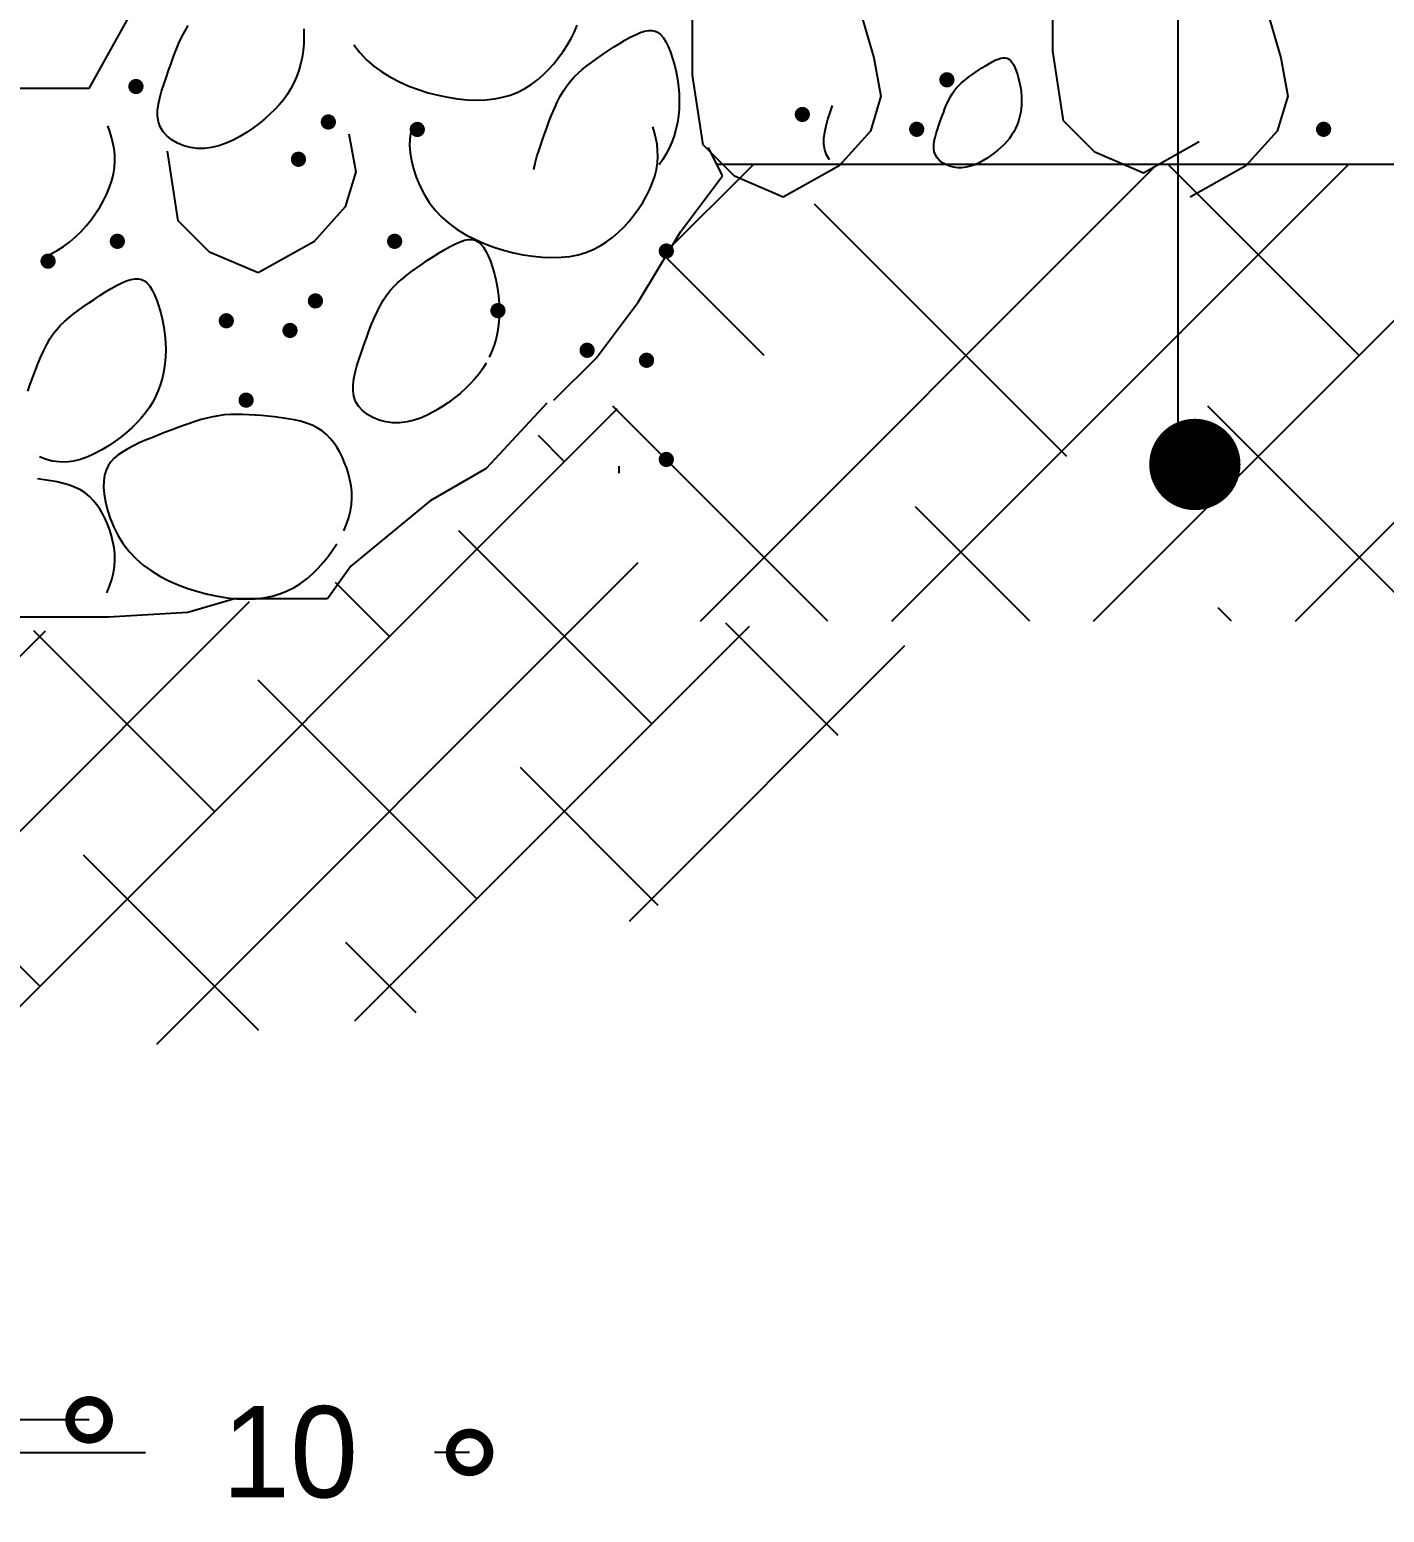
# Model space of a CAD drawing. Extents: x -6361 to -6309, y 575 to 701.
# Drawn here: x -6332.582 to -6330.801, y 651.851 to 653.799 of the extents above; entities that cross this region are included whole.
import ezdxf

# ---------------------------------------------------------------- set-up
doc = ezdxf.new("R2010")
doc.units = 0
doc.header["$MEASUREMENT"] = 0
doc.layers.get('0').update_dxf_attribs({"linetype": 'CONTINUOUS'})
doc.layers.get('DEFPOINTS').update_dxf_attribs({"linetype": 'CONTINUOUS'})
for name, color, linetype in [('025', 7, 'CONTINUOUS'), ('04', 1, 'CONTINUOUS'), ('HACTH', 8, 'CONTINUOUS')]:
    doc.layers.add(name, color=color, linetype=linetype)
doc.dimstyles.new('OH', dxfattribs={"dimtxt": 0.12, "dimasz": 0.1, "dimexe": 0.09, "dimexo": 0.06, "dimgap": 0.1, "dimtad": 0, "dimzin": 0, "dimtxsty": 'STANDARD', "dimblk1": 'DOTSMALL', "dimblk2": 'DOTSMALL', "dimsah": 1, "dimcen": 0.09, "dimse1": 1, "dimse2": 1, "dimclrd": 8, "dimclre": 8, "dimclrt": 4, "dimazin": 3, "dimtfac": 1, "dimtix": 1, "dimtofl": 0, "dimtmove": 0, "dimatfit": 3, "dimtolj": 1, "dimtzin": 0})

# ---------------------------------------------------------------- blocks, each defined once
blk = doc.blocks.new('_DOTSMALL')
at = {"color": 0, "linetype": 'BYBLOCK', "const_width": 0.5}
blk.add_lwpolyline([(-0.0625, 0, 1), (0.0625, 0, 1)], format="xyb", close=True, dxfattribs=at)
blk = doc.blocks.new('*D34')
at = {"layer": 'DEFPOINTS', "color": 0}
for p in [(-6332.0034, 654.3015), (-6333.5034, 653.4015), (-6332.0034, 651.9294)]:
    blk.add_point(p, dxfattribs=at)
at = {"layer": 'HACTH', "color": 8}
for p, q in [((-6333.5034, 651.9294), (-6332.4293, 651.9294)), ((-6332.0034, 651.9294), (-6332.0493, 651.9294))]:
    blk.add_line(p, q, dxfattribs=at)
at = {"layer": 'HACTH', "color": 8, "xscale": 0.1, "yscale": 0.1, "zscale": 0.1, "rotation": 180}
blk.add_blockref('_DOTSMALL', (-6333.5034, 651.9294), dxfattribs=at)
at = {"layer": 'HACTH', "color": 8, "xscale": 0.1, "yscale": 0.1, "zscale": 0.1}
blk.add_blockref('_DOTSMALL', (-6332.0034, 651.9294), dxfattribs=at)
at = {"layer": 'HACTH', "color": 4, "insert": (-6332.2393, 651.9294), "char_height": 0.12, "attachment_point": 5}
blk.add_mtext('\\A1;10', dxfattribs=at)
blk = doc.blocks.new('*D35')
at = {"layer": 'DEFPOINTS', "color": 0}
for p in [(-6333.5034, 653.4015), (-6332.5034, 653.4015), (-6332.5034, 651.9722)]:
    blk.add_point(p, dxfattribs=at)
at = {"layer": 'HACTH', "color": 8}
for p, q in [((-6333.5034, 651.9722), (-6333.2134, 651.9722)), ((-6332.5034, 651.9722), (-6332.7934, 651.9722))]:
    blk.add_line(p, q, dxfattribs=at)
at = {"layer": 'HACTH', "color": 8, "xscale": 0.1, "yscale": 0.1, "zscale": 0.1, "rotation": 180}
blk.add_blockref('_DOTSMALL', (-6333.5034, 651.9722), dxfattribs=at)
at = {"layer": 'HACTH', "color": 8, "xscale": 0.1, "yscale": 0.1, "zscale": 0.1}
blk.add_blockref('_DOTSMALL', (-6332.5034, 651.9722), dxfattribs=at)
at = {"layer": 'HACTH', "color": 4, "insert": (-6333.0034, 651.9722), "char_height": 0.12, "attachment_point": 5}
blk.add_mtext('\\A1;20', dxfattribs=at)

msp = doc.modelspace()

# ---------------------------------------------------------------- hatches: boundary and pattern name
at = {"layer": 'HACTH'}
h = msp.add_hatch(dxfattribs=at)
h.set_pattern_fill('ANSI38', color=256, scale=1.3, style=0)
h.set_pattern_definition([(45, (-6568.46813, 648.74985), (-0.11490485, 0.11490485), []), (135, (-6568.46813, 648.74985), (-0.34471456, 0.11490485), [0.40625, -0.24375])])
h.paths.add_polyline_path([(-6331.4038, 652.9861), (-6331.7269, 652.6636), (-6331.9808, 652.5254), (-6332.0961, 652.5023), (-6332.3269, 652.4793), (-6332.6269, 652.4332), (-6332.7885, 652.4332), (-6333.0654, 652.3871), (-6338.4196, 652.3871), (-6338.4196, 653.0091), (-6333.0423, 653.0091), (-6332.4654, 653.0091), (-6332.05, 653.1013), (-6331.9346, 653.2395), (-6331.8192, 653.3777), (-6331.773, 653.0321)])

# ---------------------------------------------------------------- linework, layer by layer
at = {"layer": '025'}
msp.add_line((-6331.0721, 653.2305), (-6331.0721, 659.4526), dxfattribs=at)
at = {"layer": '025', "const_width": 0.06}
msp.add_lwpolyline([(-6331.0801, 653.2275, 1), (-6331.0201, 653.2275, 1)], format="xyb", close=True, dxfattribs=at)
at = {"layer": '04'}
for p, q in [((-6332.5034, 653.7217), (-6332.0034, 654.6217)), ((-6332.5034, 653.7217), (-6333.5034, 653.7217)), ((-6331.7488, 653.5032), (-6331.6303, 653.6217)), ((-6331.7263, 653.5332), (-6331.6708, 653.6069)), ((-6331.0717, 653.6217), (-6331.6782, 653.6217)), ((-6327.4894, 653.6217), (-6331.0853, 653.6217)), ((-6331.7817, 653.4409), (-6331.7263, 653.5332)), ((-6331.8371, 653.3672), (-6331.7817, 653.4409)), ((-6331.8926, 653.3118), (-6331.8371, 653.3672)), ((-6331.902, 653.3079), (-6331.9817, 653.2223)), ((-6331.9817, 653.2223), (-6332.0552, 653.1795)), ((-6332.0552, 653.1795), (-6332.1593, 653.0939)), ((-6332.1593, 653.0939), (-6332.1899, 653.0511)), ((-6332.3124, 653.0511), (-6332.3736, 653.0328)), ((-6332.1899, 653.0511), (-6332.3124, 653.0511)), ((-6332.5635, 653.0267), (-6332.6309, 653.0267)), ((-6332.4778, 653.0267), (-6332.5635, 653.0267)), ((-6332.3736, 653.0328), (-6332.4778, 653.0267))]:
    msp.add_line(p, q, dxfattribs=at)
at = {"layer": 'HACTH'}
for p, q in [((-6331.504, 653.8716), (-6331.472, 653.7617)), ((-6331.2366, 653.7706), (-6331.2366, 653.8667)), ((-6330.9693, 653.8716), (-6330.9372, 653.7617)), ((-6331.7102, 653.7388), (-6331.7102, 653.835)), ((-6332.3774, 653.7972), (-6332.3733, 653.8044)), ((-6331.8656, 653.7959), (-6331.8619, 653.8046)), ((-6332.3853, 653.7811), (-6332.3814, 653.7894)), ((-6332.3814, 653.7894), (-6332.3774, 653.7972)), ((-6332.2213, 653.7998), (-6332.2211, 653.7902)), ((-6332.2211, 653.7902), (-6332.2213, 653.7807)), ((-6331.8749, 653.7786), (-6331.8699, 653.7872)), ((-6331.8699, 653.7872), (-6331.8656, 653.7959)), ((-6331.8069, 653.7803), (-6331.7994, 653.7848)), ((-6331.7994, 653.7848), (-6331.7922, 653.7888)), ((-6331.7922, 653.7888), (-6331.7854, 653.7922)), ((-6331.7854, 653.7922), (-6331.7791, 653.7949)), ((-6331.7791, 653.7949), (-6331.7734, 653.7968)), ((-6331.7734, 653.7968), (-6331.7683, 653.7977)), ((-6331.7683, 653.7977), (-6331.7637, 653.7978)), ((-6331.7637, 653.7978), (-6331.7595, 653.7968)), ((-6331.7595, 653.7968), (-6331.7556, 653.7949)), ((-6331.7556, 653.7949), (-6331.7521, 653.7919)), ((-6331.7521, 653.7919), (-6331.7487, 653.7879)), ((-6331.7487, 653.7879), (-6331.7455, 653.7827)), ((-6331.7455, 653.7827), (-6331.7424, 653.7765)), ((-6332.3958, 653.7542), (-6332.3924, 653.7634)), ((-6332.3924, 653.7634), (-6332.3889, 653.7724)), ((-6332.3889, 653.7724), (-6332.3853, 653.7811)), ((-6332.2222, 653.7714), (-6332.2235, 653.7624)), ((-6332.2213, 653.7807), (-6332.2222, 653.7714)), ((-6332.1555, 653.7787), (-6332.1477, 653.7686)), ((-6332.1477, 653.7686), (-6332.1389, 653.7593)), ((-6331.8863, 653.762), (-6331.8804, 653.7702)), ((-6331.8804, 653.7702), (-6331.8749, 653.7786)), ((-6331.8364, 653.7606), (-6331.8293, 653.7656)), ((-6331.8293, 653.7656), (-6331.8219, 653.7706)), ((-6331.8219, 653.7706), (-6331.8144, 653.7756)), ((-6331.8144, 653.7756), (-6331.8069, 653.7803)), ((-6331.7424, 653.7765), (-6331.7395, 653.7692)), ((-6331.7395, 653.7692), (-6331.7367, 653.7611)), ((-6331.2229, 653.679), (-6331.2366, 653.7706)), ((-6332.4023, 653.7357), (-6332.3991, 653.745)), ((-6332.3991, 653.745), (-6332.3958, 653.7542)), ((-6332.2279, 653.745), (-6332.2309, 653.7368)), ((-6332.2255, 653.7535), (-6332.2279, 653.745)), ((-6332.2235, 653.7624), (-6332.2255, 653.7535)), ((-6332.1389, 653.7593), (-6332.1291, 653.7508)), ((-6332.1291, 653.7508), (-6332.1185, 653.7432)), ((-6332.1185, 653.7432), (-6332.1073, 653.7363)), ((-6331.9067, 653.7395), (-6331.8995, 653.7466)), ((-6331.8995, 653.7466), (-6331.8927, 653.7541)), ((-6331.8927, 653.7541), (-6331.8863, 653.762)), ((-6331.8607, 653.7416), (-6331.8552, 653.7465)), ((-6331.8552, 653.7465), (-6331.8493, 653.7512)), ((-6331.8493, 653.7512), (-6331.843, 653.7558)), ((-6331.843, 653.7558), (-6331.8364, 653.7606)), ((-6331.7367, 653.7611), (-6331.7342, 653.7524)), ((-6331.7342, 653.7524), (-6331.732, 653.7432)), ((-6331.732, 653.7432), (-6331.7302, 653.7336)), ((-6331.472, 653.7617), (-6331.4628, 653.7114)), ((-6331.3389, 653.7425), (-6331.3345, 653.7455)), ((-6331.3345, 653.7455), (-6331.33, 653.7485)), ((-6331.33, 653.7485), (-6331.3254, 653.7513)), ((-6331.3254, 653.7513), (-6331.321, 653.754)), ((-6331.321, 653.754), (-6331.3166, 653.7564)), ((-6331.3166, 653.7564), (-6331.3126, 653.7585)), ((-6331.3126, 653.7585), (-6331.3088, 653.7601)), ((-6331.3088, 653.7601), (-6331.3053, 653.7612)), ((-6331.3053, 653.7612), (-6331.3023, 653.7618)), ((-6331.3023, 653.7618), (-6331.2995, 653.7618)), ((-6331.2995, 653.7618), (-6331.297, 653.7612)), ((-6331.297, 653.7612), (-6331.2947, 653.7601)), ((-6331.2947, 653.7601), (-6331.2925, 653.7583)), ((-6331.2925, 653.7583), (-6331.2905, 653.7559)), ((-6331.2905, 653.7559), (-6331.2886, 653.7528)), ((-6331.2886, 653.7528), (-6331.2868, 653.749)), ((-6331.2868, 653.749), (-6331.285, 653.7447)), ((-6331.285, 653.7447), (-6331.2833, 653.7398)), ((-6330.9372, 653.7617), (-6330.9281, 653.7114)), ((-6332.4082, 653.7178), (-6332.4054, 653.7267)), ((-6332.4054, 653.7267), (-6332.4023, 653.7357)), ((-6332.2343, 653.7289), (-6332.2383, 653.7213)), ((-6332.2309, 653.7368), (-6332.2343, 653.7289)), ((-6332.1073, 653.7363), (-6332.0954, 653.7301)), ((-6332.0954, 653.7301), (-6332.0831, 653.7247)), ((-6332.0831, 653.7247), (-6332.0705, 653.72)), ((-6331.9309, 653.7215), (-6331.9223, 653.7268)), ((-6331.9223, 653.7268), (-6331.9143, 653.7329)), ((-6331.9143, 653.7329), (-6331.9067, 653.7395)), ((-6331.8799, 653.7186), (-6331.8755, 653.7252)), ((-6331.8755, 653.7252), (-6331.8708, 653.7311)), ((-6331.8708, 653.7311), (-6331.8659, 653.7366)), ((-6331.8659, 653.7366), (-6331.8607, 653.7416)), ((-6331.7302, 653.7336), (-6331.7288, 653.7238)), ((-6331.7288, 653.7238), (-6331.728, 653.7141)), ((-6331.6964, 653.6473), (-6331.7102, 653.7388)), ((-6331.3638, 653.7218), (-6331.3608, 653.7251)), ((-6331.3608, 653.7251), (-6331.3577, 653.7281)), ((-6331.3577, 653.7281), (-6331.3544, 653.731)), ((-6331.3544, 653.731), (-6331.3509, 653.7338)), ((-6331.3509, 653.7338), (-6331.3471, 653.7366)), ((-6331.3471, 653.7366), (-6331.3431, 653.7395)), ((-6331.3431, 653.7395), (-6331.3389, 653.7425)), ((-6331.2833, 653.7398), (-6331.2818, 653.7346)), ((-6331.2818, 653.7346), (-6331.2805, 653.729)), ((-6331.2805, 653.729), (-6331.2794, 653.7233)), ((-6332.4124, 653.7007), (-6332.4106, 653.7091)), ((-6332.4106, 653.7091), (-6332.4082, 653.7178)), ((-6332.2477, 653.7072), (-6332.2532, 653.7005)), ((-6332.2428, 653.7141), (-6332.2477, 653.7072)), ((-6332.2383, 653.7213), (-6332.2428, 653.7141)), ((-6332.0705, 653.72), (-6332.0576, 653.716)), ((-6332.0576, 653.716), (-6332.0447, 653.7126)), ((-6332.0447, 653.7126), (-6332.0318, 653.7099)), ((-6332.0318, 653.7099), (-6332.0191, 653.7079)), ((-6332.0191, 653.7079), (-6332.0065, 653.7066)), ((-6332.0065, 653.7066), (-6331.9942, 653.7062)), ((-6331.9942, 653.7062), (-6331.9823, 653.7065)), ((-6331.9823, 653.7065), (-6331.9708, 653.7078)), ((-6331.9708, 653.7078), (-6331.9599, 653.7099)), ((-6331.9599, 653.7099), (-6331.9496, 653.7129)), ((-6331.9496, 653.7129), (-6331.94, 653.7168)), ((-6331.94, 653.7168), (-6331.9309, 653.7215)), ((-6331.8881, 653.7036), (-6331.8841, 653.7114)), ((-6331.8841, 653.7114), (-6331.8799, 653.7186)), ((-6331.728, 653.7141), (-6331.7277, 653.7044)), ((-6331.7277, 653.7044), (-6331.728, 653.6949)), ((-6331.4628, 653.7114), (-6331.4766, 653.6656)), ((-6331.3764, 653.7003), (-6331.3741, 653.7053)), ((-6331.3741, 653.7053), (-6331.3717, 653.71)), ((-6331.3717, 653.71), (-6331.3692, 653.7143)), ((-6331.3692, 653.7143), (-6331.3666, 653.7182)), ((-6331.3666, 653.7182), (-6331.3638, 653.7218)), ((-6331.2794, 653.7233), (-6331.2786, 653.7174)), ((-6331.2786, 653.7174), (-6331.2781, 653.7116)), ((-6331.2781, 653.7116), (-6331.2779, 653.7058)), ((-6331.2779, 653.7058), (-6331.2781, 653.7001)), ((-6330.9281, 653.7114), (-6330.9418, 653.6656)), ((-6332.4134, 653.6927), (-6332.4124, 653.7007)), ((-6332.4134, 653.685), (-6332.4134, 653.6927)), ((-6332.4123, 653.6777), (-6332.4134, 653.685)), ((-6332.2657, 653.6877), (-6332.2726, 653.6815)), ((-6332.2592, 653.694), (-6332.2657, 653.6877)), ((-6332.2532, 653.7005), (-6332.2592, 653.694)), ((-6331.899, 653.6776), (-6331.8955, 653.6866)), ((-6331.8955, 653.6866), (-6331.8919, 653.6953)), ((-6331.8919, 653.6953), (-6331.8881, 653.7036)), ((-6331.7288, 653.6857), (-6331.7302, 653.6766)), ((-6331.728, 653.6949), (-6331.7288, 653.6857)), ((-6331.5324, 653.6811), (-6331.5295, 653.69)), ((-6331.5295, 653.69), (-6331.5265, 653.6991)), ((-6331.3828, 653.6842), (-6331.3807, 653.6897)), ((-6331.3807, 653.6897), (-6331.3786, 653.6951)), ((-6331.3786, 653.6951), (-6331.3764, 653.7003)), ((-6331.2794, 653.6891), (-6331.2805, 653.6838)), ((-6331.2786, 653.6945), (-6331.2794, 653.6891)), ((-6331.2781, 653.7001), (-6331.2786, 653.6945)), ((-6332.4763, 653.6652), (-6332.479, 653.6724)), ((-6332.474, 653.6577), (-6332.4763, 653.6652)), ((-6332.4099, 653.6709), (-6332.4123, 653.6777)), ((-6332.406, 653.6646), (-6332.4099, 653.6709)), ((-6332.2881, 653.6695), (-6332.2965, 653.6638)), ((-6332.2801, 653.6755), (-6332.2881, 653.6695)), ((-6332.2726, 653.6815), (-6332.2801, 653.6755)), ((-6332.079, 653.6687), (-6332.081, 653.6622)), ((-6332.0762, 653.6746), (-6332.079, 653.6687)), ((-6331.9057, 653.6592), (-6331.9024, 653.6684)), ((-6331.9024, 653.6684), (-6331.899, 653.6776)), ((-6331.7604, 653.6638), (-6331.7627, 653.6712)), ((-6331.7321, 653.6678), (-6331.7345, 653.6593)), ((-6331.7302, 653.6766), (-6331.7321, 653.6678)), ((-6331.5366, 653.6641), (-6331.5348, 653.6724)), ((-6331.5348, 653.6724), (-6331.5324, 653.6811)), ((-6331.4766, 653.6656), (-6331.5178, 653.6198)), ((-6331.3902, 653.6623), (-6331.3885, 653.6677)), ((-6331.3885, 653.6677), (-6331.3866, 653.6731)), ((-6331.3866, 653.6731), (-6331.3847, 653.6787)), ((-6331.3847, 653.6787), (-6331.3828, 653.6842)), ((-6331.2859, 653.669), (-6331.2882, 653.6645)), ((-6331.2838, 653.6737), (-6331.2859, 653.669)), ((-6331.282, 653.6787), (-6331.2838, 653.6737)), ((-6331.2805, 653.6838), (-6331.282, 653.6787)), ((-6331.1817, 653.6378), (-6331.2229, 653.679)), ((-6330.9418, 653.6656), (-6330.983, 653.6198)), ((-6332.4721, 653.65), (-6332.474, 653.6577)), ((-6332.4706, 653.6422), (-6332.4721, 653.65)), ((-6332.4008, 653.6589), (-6332.406, 653.6646)), ((-6332.3945, 653.6539), (-6332.4008, 653.6589)), ((-6332.3872, 653.6496), (-6332.3945, 653.6539)), ((-6332.3791, 653.6463), (-6332.3872, 653.6496)), ((-6332.3704, 653.644), (-6332.3791, 653.6463)), ((-6332.3329, 653.6462), (-6332.3424, 653.6439)), ((-6332.3235, 653.6495), (-6332.3329, 653.6462)), ((-6332.3143, 653.6536), (-6332.3235, 653.6495)), ((-6332.3052, 653.6585), (-6332.3143, 653.6536)), ((-6332.2965, 653.6638), (-6332.3052, 653.6585)), ((-6332.1621, 653.6621), (-6332.153, 653.6118)), ((-6332.0821, 653.6548), (-6332.0822, 653.6464)), ((-6332.0822, 653.6464), (-6332.0815, 653.6371)), ((-6332.081, 653.6622), (-6332.0821, 653.6548)), ((-6331.912, 653.6409), (-6331.9089, 653.65)), ((-6331.9089, 653.65), (-6331.9057, 653.6592)), ((-6331.7584, 653.6561), (-6331.7604, 653.6638)), ((-6331.757, 653.6482), (-6331.7584, 653.6561)), ((-6331.7562, 653.6402), (-6331.757, 653.6482)), ((-6331.7375, 653.651), (-6331.7409, 653.6431)), ((-6331.7345, 653.6593), (-6331.7375, 653.651)), ((-6331.6552, 653.6061), (-6331.6964, 653.6473)), ((-6331.5376, 653.656), (-6331.5366, 653.6641)), ((-6331.5376, 653.6483), (-6331.5376, 653.656)), ((-6331.5365, 653.641), (-6331.5376, 653.6483)), ((-6331.4182, 653.6526), (-6331.4182, 653.6526)), ((-6331.3933, 653.6473), (-6331.3927, 653.6521)), ((-6331.3933, 653.6427), (-6331.3933, 653.6473)), ((-6331.3927, 653.6521), (-6331.3916, 653.6572)), ((-6331.3916, 653.6572), (-6331.3902, 653.6623)), ((-6331.3008, 653.6481), (-6331.3047, 653.6443)), ((-6331.2972, 653.652), (-6331.3008, 653.6481)), ((-6331.2939, 653.656), (-6331.2972, 653.652)), ((-6331.2909, 653.6601), (-6331.2939, 653.656)), ((-6331.2882, 653.6645), (-6331.2909, 653.6601)), ((-6331.0443, 653.6516), (-6331.1175, 653.6104)), ((-6330.8835, 653.6526), (-6330.8835, 653.6526)), ((-6332.4698, 653.6342), (-6332.4706, 653.6422)), ((-6332.4696, 653.626), (-6332.4698, 653.6342)), ((-6332.3865, 653.5477), (-6332.4003, 653.6393)), ((-6332.3613, 653.6427), (-6332.3704, 653.644)), ((-6332.3519, 653.6427), (-6332.3613, 653.6427)), ((-6332.3424, 653.6439), (-6332.3519, 653.6427)), ((-6332.0815, 653.6371), (-6332.0798, 653.6269)), ((-6332.0798, 653.6269), (-6332.0771, 653.6161)), ((-6331.9172, 653.6234), (-6331.9148, 653.632)), ((-6331.9148, 653.632), (-6331.912, 653.6409)), ((-6331.7565, 653.6237), (-6331.756, 653.632)), ((-6331.756, 653.632), (-6331.7562, 653.6402)), ((-6331.7494, 653.6283), (-6331.7544, 653.6214)), ((-6331.7449, 653.6356), (-6331.7494, 653.6283)), ((-6331.7409, 653.6431), (-6331.7449, 653.6356)), ((-6331.6708, 653.6069), (-6331.6893, 653.6438)), ((-6331.5341, 653.6342), (-6331.5365, 653.641)), ((-6331.5302, 653.6279), (-6331.5341, 653.6342)), ((-6331.3927, 653.6383), (-6331.3933, 653.6427)), ((-6331.3912, 653.6342), (-6331.3927, 653.6383)), ((-6331.3889, 653.6304), (-6331.3912, 653.6342)), ((-6331.3858, 653.627), (-6331.3889, 653.6304)), ((-6331.382, 653.624), (-6331.3858, 653.627)), ((-6331.3284, 653.6268), (-6331.3338, 653.6239)), ((-6331.3232, 653.63), (-6331.3284, 653.6268)), ((-6331.3181, 653.6334), (-6331.3232, 653.63)), ((-6331.3133, 653.637), (-6331.3181, 653.6334)), ((-6331.3089, 653.6406), (-6331.3133, 653.637)), ((-6331.3047, 653.6443), (-6331.3089, 653.6406)), ((-6331.1175, 653.6104), (-6331.1817, 653.6378)), ((-6332.4735, 653.6005), (-6332.4714, 653.6091)), ((-6332.4714, 653.6091), (-6332.4701, 653.6176)), ((-6332.4701, 653.6176), (-6332.4696, 653.626)), ((-6332.153, 653.6118), (-6332.1667, 653.566)), ((-6332.0771, 653.6161), (-6332.0735, 653.605)), ((-6331.919, 653.615), (-6331.9172, 653.6234)), ((-6331.7599, 653.6065), (-6331.7578, 653.6152)), ((-6331.7578, 653.6152), (-6331.7565, 653.6237)), ((-6331.7, 653.0217), (-6331.1, 653.6217)), ((-6331.5178, 653.6198), (-6331.5911, 653.5786)), ((-6331.4483, 653.0217), (-6330.8483, 653.6217)), ((-6331.3776, 653.6215), (-6331.382, 653.624)), ((-6331.3727, 653.6195), (-6331.3776, 653.6215)), ((-6331.3675, 653.6181), (-6331.3727, 653.6195)), ((-6331.362, 653.6173), (-6331.3675, 653.6181)), ((-6331.3564, 653.6173), (-6331.362, 653.6173)), ((-6331.3507, 653.618), (-6331.3564, 653.6173)), ((-6331.345, 653.6194), (-6331.3507, 653.618)), ((-6331.3394, 653.6214), (-6331.345, 653.6194)), ((-6331.3338, 653.6239), (-6331.3394, 653.6214)), ((-6331.1832, 653.0217), (-6330.5832, 653.6217)), ((-6330.8342, 653.3706), (-6331.0853, 653.6217)), ((-6330.983, 653.6198), (-6331.0563, 653.5786)), ((-6330.918, 653.0217), (-6330.318, 653.6217)), ((-6332.4801, 653.583), (-6332.4765, 653.5917)), ((-6332.4765, 653.5917), (-6332.4735, 653.6005)), ((-6332.0735, 653.605), (-6332.0688, 653.5937)), ((-6332.0688, 653.5937), (-6332.0631, 653.5826)), ((-6331.7709, 653.5804), (-6331.7665, 653.5891)), ((-6331.7665, 653.5891), (-6331.7629, 653.5978)), ((-6331.7629, 653.5978), (-6331.7599, 653.6065)), ((-6331.5911, 653.5786), (-6331.6552, 653.6061)), ((-6332.4894, 653.5657), (-6332.4845, 653.5743)), ((-6332.4845, 653.5743), (-6332.4801, 653.583)), ((-6332.0631, 653.5826), (-6332.0564, 653.5719)), ((-6332.0564, 653.5719), (-6332.0486, 653.5618)), ((-6331.7813, 653.5633), (-6331.7758, 653.5718)), ((-6331.7758, 653.5718), (-6331.7709, 653.5804)), ((-6331.2184, 653.2381), (-6331.5499, 653.5695)), ((-6332.5073, 653.5412), (-6332.5009, 653.5491)), ((-6332.5009, 653.5491), (-6332.4949, 653.5573)), ((-6332.4949, 653.5573), (-6332.4894, 653.5657)), ((-6332.1667, 653.566), (-6332.2079, 653.5202)), ((-6332.0486, 653.5618), (-6332.0398, 653.5525)), ((-6332.0398, 653.5525), (-6332.0301, 653.544)), ((-6331.7937, 653.5473), (-6331.7873, 653.5552)), ((-6331.7873, 653.5552), (-6331.7813, 653.5633)), ((-6332.5212, 653.5266), (-6332.5141, 653.5337)), ((-6332.5141, 653.5337), (-6332.5073, 653.5412)), ((-6332.3453, 653.5065), (-6332.3865, 653.5477)), ((-6332.0301, 653.544), (-6332.0195, 653.5363)), ((-6332.0195, 653.5363), (-6332.0082, 653.5294)), ((-6332.0082, 653.5294), (-6331.9963, 653.5233)), ((-6331.8152, 653.526), (-6331.8076, 653.5326)), ((-6331.8076, 653.5326), (-6331.8004, 653.5397)), ((-6331.8004, 653.5397), (-6331.7937, 653.5473)), ((-6332.5454, 653.5086), (-6332.5369, 653.5139)), ((-6332.5369, 653.5139), (-6332.5288, 653.52)), ((-6332.5288, 653.52), (-6332.5212, 653.5266)), ((-6332.2079, 653.5202), (-6332.2812, 653.4791)), ((-6332.0435, 653.5055), (-6332.036, 653.51)), ((-6332.036, 653.51), (-6332.0288, 653.514)), ((-6332.0288, 653.514), (-6332.022, 653.5174)), ((-6332.022, 653.5174), (-6332.0157, 653.5201)), ((-6332.0157, 653.5201), (-6332.01, 653.522)), ((-6332.01, 653.522), (-6332.0049, 653.5229)), ((-6332.0049, 653.5229), (-6332.0002, 653.5229)), ((-6332.0002, 653.5229), (-6331.996, 653.522)), ((-6331.9963, 653.5233), (-6331.984, 653.5179)), ((-6331.996, 653.522), (-6331.9922, 653.5201)), ((-6331.9922, 653.5201), (-6331.9886, 653.5171)), ((-6331.9886, 653.5171), (-6331.9853, 653.5131)), ((-6331.9853, 653.5131), (-6331.9821, 653.5079)), ((-6331.984, 653.5179), (-6331.9714, 653.5132)), ((-6331.9714, 653.5132), (-6331.9586, 653.5091)), ((-6331.8506, 653.506), (-6331.8409, 653.5099)), ((-6331.8409, 653.5099), (-6331.8318, 653.5146)), ((-6331.8318, 653.5146), (-6331.8233, 653.52)), ((-6331.8233, 653.52), (-6331.8152, 653.526)), ((-6332.5642, 653.5), (-6332.5545, 653.5039)), ((-6332.5545, 653.5039), (-6332.5454, 653.5086)), ((-6332.2812, 653.4791), (-6332.3453, 653.5065)), ((-6332.0729, 653.4858), (-6332.0659, 653.4907)), ((-6332.0659, 653.4907), (-6332.0585, 653.4958)), ((-6332.0585, 653.4958), (-6332.051, 653.5007)), ((-6332.051, 653.5007), (-6332.0435, 653.5055)), ((-6331.9821, 653.5079), (-6331.979, 653.5016)), ((-6331.979, 653.5016), (-6331.976, 653.4944)), ((-6331.976, 653.4944), (-6331.9733, 653.4863)), ((-6331.9586, 653.5091), (-6331.9457, 653.5057)), ((-6331.9457, 653.5057), (-6331.9328, 653.503)), ((-6331.9328, 653.503), (-6331.92, 653.501)), ((-6331.92, 653.501), (-6331.9074, 653.4998)), ((-6331.9074, 653.4998), (-6331.8951, 653.4993)), ((-6331.8951, 653.4993), (-6331.8832, 653.4997)), ((-6331.8832, 653.4997), (-6331.8717, 653.5009)), ((-6331.8717, 653.5009), (-6331.8608, 653.503)), ((-6331.8608, 653.503), (-6331.8506, 653.506)), ((-6331.6162, 653.3706), (-6331.7488, 653.5032)), ((-6332.4541, 653.4687), (-6332.4484, 653.4706)), ((-6332.4484, 653.4706), (-6332.4433, 653.4716)), ((-6332.4433, 653.4716), (-6332.4387, 653.4716)), ((-6332.4387, 653.4716), (-6332.4345, 653.4706)), ((-6332.4345, 653.4706), (-6332.4306, 653.4687)), ((-6332.0973, 653.4668), (-6332.0917, 653.4716)), ((-6332.0917, 653.4716), (-6332.0859, 653.4763)), ((-6332.0859, 653.4763), (-6332.0796, 653.481)), ((-6332.0796, 653.481), (-6332.0729, 653.4858)), ((-6331.9733, 653.4863), (-6331.9707, 653.4776)), ((-6331.9707, 653.4776), (-6331.9686, 653.4683)), ((-6332.4894, 653.4494), (-6332.4819, 653.4542)), ((-6332.4819, 653.4542), (-6332.4745, 653.4586)), ((-6332.4745, 653.4586), (-6332.4673, 653.4626)), ((-6332.4673, 653.4626), (-6332.4604, 653.466)), ((-6332.4604, 653.466), (-6332.4541, 653.4687)), ((-6332.4306, 653.4687), (-6332.4271, 653.4657)), ((-6332.4271, 653.4657), (-6332.4237, 653.4617)), ((-6332.4237, 653.4617), (-6332.4205, 653.4565)), ((-6332.4205, 653.4565), (-6332.4174, 653.4503)), ((-6332.112, 653.4503), (-6332.1074, 653.4563)), ((-6332.1074, 653.4563), (-6332.1025, 653.4617)), ((-6332.1025, 653.4617), (-6332.0973, 653.4668)), ((-6331.9686, 653.4683), (-6331.9667, 653.4588)), ((-6331.9667, 653.4588), (-6331.9654, 653.449)), ((-6332.518, 653.4296), (-6332.5114, 653.4344)), ((-6332.5114, 653.4344), (-6332.5043, 653.4394)), ((-6332.5043, 653.4394), (-6332.497, 653.4444)), ((-6332.497, 653.4444), (-6332.4894, 653.4494)), ((-6332.4174, 653.4503), (-6332.4145, 653.443)), ((-6332.4145, 653.443), (-6332.4117, 653.4349)), ((-6332.4117, 653.4349), (-6332.4092, 653.4262)), ((-6332.1246, 653.4288), (-6332.1206, 653.4366)), ((-6332.1206, 653.4366), (-6332.1165, 653.4438)), ((-6332.1165, 653.4438), (-6332.112, 653.4503)), ((-6331.9654, 653.449), (-6331.9645, 653.4392)), ((-6331.9645, 653.4392), (-6331.9643, 653.4296)), ((-6332.5409, 653.4104), (-6332.5357, 653.4154)), ((-6332.5357, 653.4154), (-6332.5302, 653.4203)), ((-6332.5302, 653.4203), (-6332.5243, 653.425)), ((-6332.5243, 653.425), (-6332.518, 653.4296)), ((-6332.4092, 653.4262), (-6332.407, 653.417)), ((-6332.407, 653.417), (-6332.4052, 653.4074)), ((-6332.1321, 653.4118), (-6332.1285, 653.4205)), ((-6332.1285, 653.4205), (-6332.1246, 653.4288)), ((-6331.9645, 653.4201), (-6331.9654, 653.4108)), ((-6331.9643, 653.4296), (-6331.9645, 653.4201)), ((-6332.5591, 653.3852), (-6332.5549, 653.3925)), ((-6332.5549, 653.3925), (-6332.5505, 653.399)), ((-6332.5505, 653.399), (-6332.5458, 653.4049)), ((-6332.5458, 653.4049), (-6332.5409, 653.4104)), ((-6332.4052, 653.4074), (-6332.4038, 653.3976)), ((-6332.4038, 653.3976), (-6332.403, 653.3879)), ((-6332.1423, 653.3844), (-6332.139, 653.3936)), ((-6332.139, 653.3936), (-6332.1356, 653.4028)), ((-6332.1356, 653.4028), (-6332.1321, 653.4118)), ((-6331.9686, 653.393), (-6331.9711, 653.3844)), ((-6331.9667, 653.4018), (-6331.9686, 653.393)), ((-6331.9654, 653.4108), (-6331.9667, 653.4018)), ((-6332.5669, 653.3691), (-6332.5631, 653.3774)), ((-6332.5631, 653.3774), (-6332.5591, 653.3852)), ((-6332.403, 653.3879), (-6332.4027, 653.3782)), ((-6332.4027, 653.3782), (-6332.403, 653.3687)), ((-6332.1485, 653.3661), (-6332.1455, 653.3752)), ((-6332.1455, 653.3752), (-6332.1423, 653.3844)), ((-6331.974, 653.3762), (-6331.9775, 653.3683)), ((-6331.9711, 653.3844), (-6331.974, 653.3762)), ((-6332.5741, 653.3514), (-6332.5705, 653.3604)), ((-6332.5705, 653.3604), (-6332.5669, 653.3691)), ((-6332.4038, 653.3595), (-6332.4052, 653.3504)), ((-6332.403, 653.3687), (-6332.4038, 653.3595)), ((-6332.1538, 653.3485), (-6332.1514, 653.3572)), ((-6332.1514, 653.3572), (-6332.1485, 653.3661)), ((-6331.986, 653.3535), (-6331.9909, 653.3466)), ((-6331.9815, 653.3607), (-6331.986, 653.3535)), ((-6332.5807, 653.333), (-6332.5774, 653.3422)), ((-6332.5774, 653.3422), (-6332.5741, 653.3514)), ((-6332.4071, 653.3416), (-6332.4095, 653.3331)), ((-6332.4052, 653.3504), (-6332.4071, 653.3416)), ((-6332.1566, 653.3321), (-6332.1556, 653.3402)), ((-6332.1556, 653.3402), (-6332.1538, 653.3485)), ((-6331.9964, 653.3399), (-6332.0024, 653.3334)), ((-6331.9909, 653.3466), (-6331.9964, 653.3399)), ((-6332.5839, 653.3238), (-6332.5807, 653.333)), ((-6332.416, 653.3169), (-6332.4199, 653.3094)), ((-6332.4125, 653.3248), (-6332.416, 653.3169)), ((-6332.4095, 653.3331), (-6332.4125, 653.3248)), ((-6332.1566, 653.3244), (-6332.1566, 653.3321)), ((-6332.1555, 653.3171), (-6332.1566, 653.3244)), ((-6332.1531, 653.3103), (-6332.1555, 653.3171)), ((-6332.0233, 653.3149), (-6332.0313, 653.3089)), ((-6332.0158, 653.3209), (-6332.0233, 653.3149)), ((-6332.0089, 653.3271), (-6332.0158, 653.3209)), ((-6332.0024, 653.3334), (-6332.0089, 653.3271)), ((-6332.4294, 653.2952), (-6332.4349, 653.2885)), ((-6332.4244, 653.3021), (-6332.4294, 653.2952)), ((-6332.4199, 653.3094), (-6332.4244, 653.3021)), ((-6332.1492, 653.304), (-6332.1531, 653.3103)), ((-6332.144, 653.2983), (-6332.1492, 653.304)), ((-6332.1377, 653.2933), (-6332.144, 653.2983)), ((-6332.0484, 653.2979), (-6332.0575, 653.2931)), ((-6332.0397, 653.3032), (-6332.0484, 653.2979)), ((-6332.0313, 653.3089), (-6332.0397, 653.3032)), ((-6331.5324, 653.0217), (-6331.8151, 653.3043)), ((-6330.7504, 653.0217), (-6331.0331, 653.3043)), ((-6332.4473, 653.2757), (-6332.4543, 653.2696)), ((-6332.4408, 653.282), (-6332.4473, 653.2757)), ((-6332.4349, 653.2885), (-6332.4408, 653.282)), ((-6332.3876, 653.2756), (-6332.3958, 653.2725)), ((-6332.3796, 653.2786), (-6332.3876, 653.2756)), ((-6332.3717, 653.2814), (-6332.3796, 653.2786)), ((-6332.364, 653.2841), (-6332.3717, 653.2814)), ((-6332.3563, 653.2864), (-6332.364, 653.2841)), ((-6332.3486, 653.2885), (-6332.3563, 653.2864)), ((-6332.3409, 653.2902), (-6332.3486, 653.2885)), ((-6332.3332, 653.2916), (-6332.3409, 653.2902)), ((-6332.3255, 653.2925), (-6332.3332, 653.2916)), ((-6332.3176, 653.2931), (-6332.3255, 653.2925)), ((-6332.3097, 653.2933), (-6332.3176, 653.2931)), ((-6332.3017, 653.2932), (-6332.3097, 653.2933)), ((-6332.2935, 653.2929), (-6332.3017, 653.2932)), ((-6332.2853, 653.2924), (-6332.2935, 653.2929)), ((-6332.2769, 653.2917), (-6332.2853, 653.2924)), ((-6332.2684, 653.2908), (-6332.2769, 653.2917)), ((-6332.2597, 653.2899), (-6332.2684, 653.2908)), ((-6332.251, 653.2889), (-6332.2597, 653.2899)), ((-6332.2424, 653.2876), (-6332.251, 653.2889)), ((-6332.2339, 653.2861), (-6332.2424, 653.2876)), ((-6332.2257, 653.2842), (-6332.2339, 653.2861)), ((-6332.2178, 653.2818), (-6332.2257, 653.2842)), ((-6332.2104, 653.279), (-6332.2178, 653.2818)), ((-6332.2035, 653.2756), (-6332.2104, 653.279)), ((-6332.1972, 653.2715), (-6332.2035, 653.2756)), ((-6332.1304, 653.289), (-6332.1377, 653.2933)), ((-6332.1223, 653.2857), (-6332.1304, 653.289)), ((-6332.1136, 653.2834), (-6332.1223, 653.2857)), ((-6332.1045, 653.2821), (-6332.1136, 653.2834)), ((-6332.0951, 653.2821), (-6332.1045, 653.2821)), ((-6332.0856, 653.2833), (-6332.0951, 653.2821)), ((-6332.0761, 653.2856), (-6332.0856, 653.2833)), ((-6332.0667, 653.2889), (-6332.0761, 653.2856)), ((-6332.0575, 653.2931), (-6332.0667, 653.2889)), ((-6332.4697, 653.2576), (-6332.4781, 653.2519)), ((-6332.4618, 653.2635), (-6332.4697, 653.2576)), ((-6332.4543, 653.2696), (-6332.4618, 653.2635)), ((-6332.4295, 653.2593), (-6332.4376, 653.2557)), ((-6332.4212, 653.2627), (-6332.4295, 653.2593)), ((-6332.4127, 653.2661), (-6332.4212, 653.2627)), ((-6332.4042, 653.2693), (-6332.4127, 653.2661)), ((-6332.3958, 653.2725), (-6332.4042, 653.2693)), ((-6332.1915, 653.2669), (-6332.1972, 653.2715)), ((-6332.1864, 653.2618), (-6332.1915, 653.2669)), ((-6332.1818, 653.2561), (-6332.1864, 653.2618)), ((-6332.1777, 653.2501), (-6332.1818, 653.2561)), ((-6332.5607, 653.2344), (-6332.5688, 653.2377)), ((-6332.5052, 653.2376), (-6332.5146, 653.2342)), ((-6332.4959, 653.2417), (-6332.5052, 653.2376)), ((-6332.4869, 653.2465), (-6332.4959, 653.2417)), ((-6332.4781, 653.2519), (-6332.4869, 653.2465)), ((-6332.4651, 653.2402), (-6332.4703, 653.2359)), ((-6332.4592, 653.2443), (-6332.4651, 653.2402)), ((-6332.4526, 653.2482), (-6332.4592, 653.2443)), ((-6332.4453, 653.252), (-6332.4526, 653.2482)), ((-6332.4376, 653.2557), (-6332.4453, 653.252)), ((-6332.1739, 653.2436), (-6332.1777, 653.2501)), ((-6332.1706, 653.2368), (-6332.1739, 653.2436)), ((-6332.1676, 653.2298), (-6332.1706, 653.2368)), ((-6332.552, 653.232), (-6332.5607, 653.2344)), ((-6332.5429, 653.2308), (-6332.552, 653.232)), ((-6332.5335, 653.2307), (-6332.5429, 653.2308)), ((-6332.5241, 653.2319), (-6332.5335, 653.2307)), ((-6332.5146, 653.2342), (-6332.5241, 653.2319)), ((-6332.4812, 653.2201), (-6332.4831, 653.2135)), ((-6332.4784, 653.2259), (-6332.4812, 653.2201)), ((-6332.4748, 653.2311), (-6332.4784, 653.2259)), ((-6332.4703, 653.2359), (-6332.4748, 653.2311)), ((-6332.1649, 653.2226), (-6332.1676, 653.2298)), ((-6332.1625, 653.2151), (-6332.1649, 653.2226)), ((-6331.8071, 653.2252), (-6331.8071, 653.2161)), ((-6332.5625, 653.2073), (-6332.5712, 653.2084)), ((-6332.5538, 653.206), (-6332.5625, 653.2073)), ((-6332.5454, 653.2045), (-6332.5538, 653.206)), ((-6332.5371, 653.2026), (-6332.5454, 653.2045)), ((-6332.5292, 653.2002), (-6332.5371, 653.2026)), ((-6332.5218, 653.1974), (-6332.5292, 653.2002)), ((-6332.4842, 653.2061), (-6332.4844, 653.1978)), ((-6332.4844, 653.1978), (-6332.4836, 653.1884)), ((-6332.4831, 653.2135), (-6332.4842, 653.2061)), ((-6332.1606, 653.2074), (-6332.1625, 653.2151)), ((-6332.1592, 653.1996), (-6332.1606, 653.2074)), ((-6332.1583, 653.1916), (-6332.1592, 653.1996)), ((-6332.5149, 653.194), (-6332.5218, 653.1974)), ((-6332.5086, 653.19), (-6332.5149, 653.194)), ((-6332.503, 653.1853), (-6332.5086, 653.19)), ((-6332.4979, 653.1802), (-6332.503, 653.1853)), ((-6332.4933, 653.1745), (-6332.4979, 653.1802)), ((-6332.4836, 653.1884), (-6332.4819, 653.1782)), ((-6332.4819, 653.1782), (-6332.4793, 653.1674)), ((-6332.1587, 653.175), (-6332.1581, 653.1834)), ((-6332.1581, 653.1834), (-6332.1583, 653.1916)), ((-6332.4891, 653.1685), (-6332.4933, 653.1745)), ((-6332.4854, 653.162), (-6332.4891, 653.1685)), ((-6332.4821, 653.1553), (-6332.4854, 653.162)), ((-6332.4793, 653.1674), (-6332.4756, 653.1563)), ((-6332.1621, 653.1578), (-6332.16, 653.1665)), ((-6332.16, 653.1665), (-6332.1587, 653.175)), ((-6331.2672, 653.0217), (-6331.4173, 653.1718)), ((-6332.479, 653.1482), (-6332.4821, 653.1553)), ((-6332.4763, 653.141), (-6332.479, 653.1482)), ((-6332.474, 653.1335), (-6332.4763, 653.141)), ((-6332.4756, 653.1563), (-6332.471, 653.145)), ((-6332.471, 653.145), (-6332.4653, 653.1339)), ((-6332.1687, 653.1404), (-6332.165, 653.1491)), ((-6332.165, 653.1491), (-6332.1621, 653.1578)), ((-6332.4721, 653.1258), (-6332.474, 653.1335)), ((-6332.4706, 653.118), (-6332.4721, 653.1258)), ((-6332.4653, 653.1339), (-6332.4586, 653.1232)), ((-6332.4586, 653.1232), (-6332.4508, 653.1131)), ((-6332.1835, 653.1147), (-6332.178, 653.1231)), ((-6332.4698, 653.11), (-6332.4706, 653.118)), ((-6332.4701, 653.0934), (-6332.4696, 653.1018)), ((-6332.4696, 653.1018), (-6332.4698, 653.11)), ((-6332.4508, 653.1131), (-6332.442, 653.1038)), ((-6332.442, 653.1038), (-6332.4322, 653.0953)), ((-6332.1958, 653.0986), (-6332.1894, 653.1065)), ((-6332.1894, 653.1065), (-6332.1835, 653.1147)), ((-6332.4735, 653.0763), (-6332.4714, 653.0849)), ((-6332.4714, 653.0849), (-6332.4701, 653.0934)), ((-6332.4322, 653.0953), (-6332.4216, 653.0876)), ((-6332.4216, 653.0876), (-6332.4103, 653.0808)), ((-6332.4103, 653.0808), (-6332.3985, 653.0746)), ((-6332.2174, 653.0774), (-6332.2098, 653.084)), ((-6332.2098, 653.084), (-6332.2026, 653.0911)), ((-6332.2026, 653.0911), (-6332.1958, 653.0986)), ((-6332.4801, 653.0588), (-6332.4765, 653.0675)), ((-6332.4765, 653.0675), (-6332.4735, 653.0763)), ((-6332.3985, 653.0746), (-6332.3862, 653.0692)), ((-6332.3862, 653.0692), (-6332.3735, 653.0645)), ((-6332.3735, 653.0645), (-6332.3607, 653.0605)), ((-6332.2527, 653.0574), (-6332.2431, 653.0613)), ((-6332.2431, 653.0613), (-6332.234, 653.0659)), ((-6332.234, 653.0659), (-6332.2254, 653.0713)), ((-6332.2254, 653.0713), (-6332.2174, 653.0774)), ((-6332.3607, 653.0605), (-6332.3478, 653.0571)), ((-6332.3478, 653.0571), (-6332.3349, 653.0543)), ((-6332.3349, 653.0543), (-6332.3222, 653.0524)), ((-6332.3222, 653.0524), (-6332.3096, 653.0511)), ((-6332.3096, 653.0511), (-6332.2973, 653.0506)), ((-6332.2973, 653.0506), (-6332.2854, 653.051)), ((-6332.2854, 653.051), (-6332.2739, 653.0522)), ((-6332.2739, 653.0522), (-6332.263, 653.0543)), ((-6332.263, 653.0543), (-6332.2527, 653.0574)), ((-6331.0021, 653.0217), (-6331.0196, 653.0392))]:
    msp.add_line(p, q, dxfattribs=at)
at = {"layer": 'HACTH', "const_width": 0.01}
for points in [[(-6332.4419, 653.7191, 1), (-6332.4419, 653.7291, 1)], [(-6331.376, 653.7279, 1), (-6331.376, 653.7379, 1)], [(-6332.189, 653.6725, 1), (-6332.189, 653.6825, 1)], [(-6331.566, 653.6824, 1), (-6331.566, 653.6924, 1)], [(-6332.0721, 653.6627, 1), (-6332.0721, 653.6727, 1)], [(-6331.4157, 653.6629, 1), (-6331.4157, 653.6729, 1)], [(-6330.8809, 653.6629, 1), (-6330.8809, 653.6729, 1)], [(-6332.2283, 653.6235, 1), (-6332.2283, 653.6335, 1)], [(-6332.4663, 653.5157, 1), (-6332.4663, 653.5257, 1)], [(-6332.1019, 653.5157, 1), (-6332.1019, 653.5257, 1)], [(-6331.7448, 653.5029, 1), (-6331.7448, 653.5129, 1)], [(-6332.5574, 653.4896, 1), (-6332.5574, 653.4996, 1)], [(-6332.206, 653.4374, 1), (-6332.206, 653.4474, 1)], [(-6331.9661, 653.4246, 1), (-6331.9661, 653.4346, 1)], [(-6332.3231, 653.4113, 1), (-6332.3231, 653.4213, 1)], [(-6332.2394, 653.3986, 1), (-6332.2394, 653.4086, 1)], [(-6331.8489, 653.3725, 1), (-6331.8489, 653.3825, 1)], [(-6331.7708, 653.3594, 1), (-6331.7708, 653.3694, 1)], [(-6332.2971, 653.307, 1), (-6332.2971, 653.317, 1)], [(-6331.7448, 653.2291, 1), (-6331.7448, 653.2391, 1)]]:
    msp.add_lwpolyline(points, format="xyb", close=True, dxfattribs=at)

# ---------------------------------------------------------------- dimensions: what is measured, and where the dimension line sits
at = {"layer": 'HACTH'}
for base, p2, text, picture, middle in [((-6332.0034, 651.9294), (-6332.0034, 654.3015), '10', '*D34', (-6332.2393, 651.9294)), ((-6332.5034, 651.9722), (-6332.5034, 653.4015), '20', '*D35', (-6333.0034, 651.9722))]:
    dim = msp.add_linear_dim(base=base, p1=(-6333.5034, 653.4015), p2=p2, text=text, dimstyle='OH', override={"dimscale": 1, "dimse1": 1, "dimse2": 1}, dxfattribs=at)
    dim.commit()
    dim.dimension.update_dxf_attribs({"geometry": picture, "text_midpoint": middle, "dimtype": 128})

doc.saveas('drawing.dxf')
